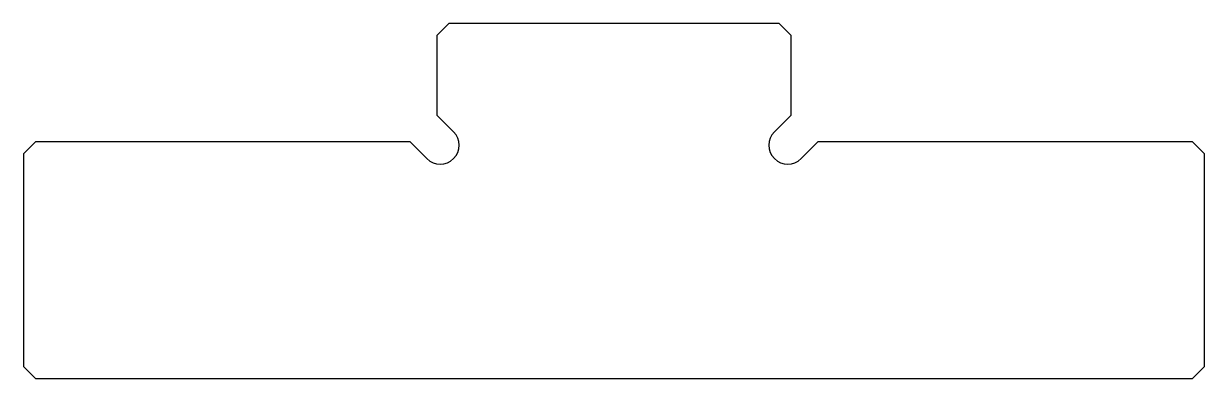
# Model space of a CAD drawing. Header units: metres. Extents: x 72.6 to 122.6, y 166.1 to 181.1.
import ezdxf

# ---------------------------------------------------------------- set-up
doc = ezdxf.new("R2010")
doc.units = ezdxf.units.M

msp = doc.modelspace()

# ---------------------------------------------------------------- linework, layer by layer
for p, q in [((90.611762, 181.109491), (90.111762, 180.609491)), ((104.611762, 181.109491), (90.611762, 181.109491)), ((105.111762, 180.609491), (104.611762, 181.109491)), ((90.111762, 180.609491), (90.111762, 177.240861)), ((105.111762, 177.240861), (105.111762, 180.609491)), ((90.818869, 176.533755), (90.111762, 177.240861)), ((105.111762, 177.240861), (104.404655, 176.533755)), ((73.111762, 176.109491), (72.611762, 175.609491)), ((88.980391, 176.109491), (73.111762, 176.109491)), ((88.980391, 176.109491), (89.687498, 175.402384)), ((105.536026, 175.402384), (106.243133, 176.109491)), ((122.111762, 176.109491), (106.243133, 176.109491)), ((122.611762, 175.609491), (122.111762, 176.109491)), ((72.611762, 175.609491), (72.611762, 166.609491)), ((122.611762, 166.609491), (122.611762, 175.609491)), ((72.611762, 166.609491), (73.111762, 166.109491)), ((122.111762, 166.109491), (122.611762, 166.609491)), ((73.111762, 166.109491), (122.111762, 166.109491))]:
    msp.add_line(p, q)
for centre, start, end in [((90.253183, 175.968069), 225, 45), ((104.97034, 175.968069), 135, 315)]:
    msp.add_arc(centre, 0.8, start, end)

doc.saveas('drawing.dxf')
